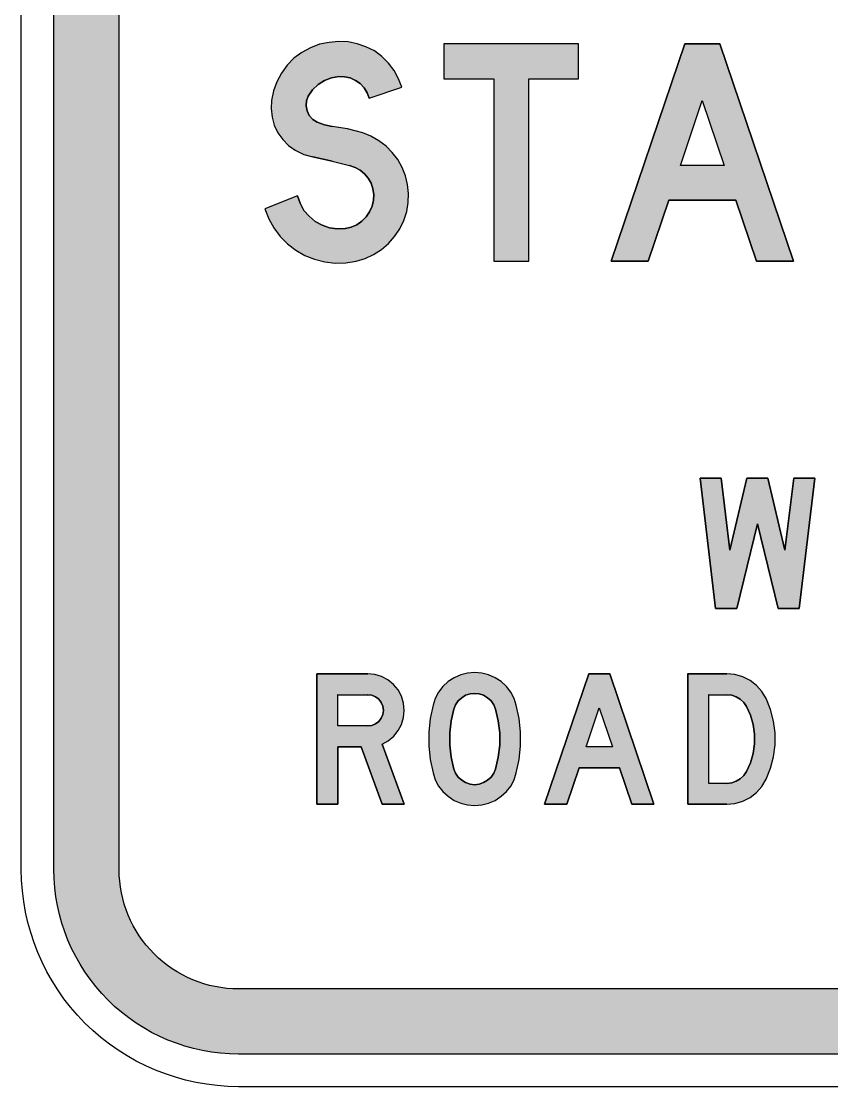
# Model space of a CAD drawing. Extents: x 204.8 to 294.8, y 151.8 to 245.3.
# Drawn here: x 204.85 to 242.14, y 155.27 to 204.31 of the extents above; entities that cross this region are included whole.
import ezdxf

# ---------------------------------------------------------------- set-up
doc = ezdxf.new("R2010")
doc.units = 0
doc.header["$MEASUREMENT"] = 0
doc.linetypes.add('CENTERX2', pattern=[101.6, 63.5, -12.7, 12.7, -12.7])
doc.layers.get('0').update_dxf_attribs({"linetype": 'CONTINUOUS'})
doc.layers.get('DEFPOINTS').update_dxf_attribs({"linetype": 'CONTINUOUS'})
doc.layers.add('L35', color=3, linetype='CONTINUOUS')
doc.layers.add('TBLK25', color=1, linetype='CONTINUOUS')

msp = doc.modelspace()

# ---------------------------------------------------------------- hatches: boundary and pattern name
at = {"layer": 'TBLK25', "linetype": 'CENTERX2'}
h = msp.add_hatch(color=256, dxfattribs=at)
edge = h.paths.add_edge_path(flags=16)
edge.add_line((209.346, 165.268), (209.346, 235.268))
edge.add_arc((214.846, 235.268), 5.5, 90, 180, ccw=False)
edge.add_line((214.846, 240.768), (284.846, 240.768))
edge.add_arc((284.846, 235.268), 5.5, 0, 90, ccw=False)
edge.add_line((290.346, 235.268), (290.346, 165.268))
edge.add_arc((284.846, 165.268), 5.5, -90, 0, ccw=False)
edge.add_line((284.846, 159.768), (214.846, 159.768))
edge.add_arc((214.846, 165.268), 5.5, 180, 270, ccw=False)
edge = h.paths.add_edge_path()
edge.add_line((206.346, 165.268), (206.346, 235.268))
edge.add_arc((214.846, 235.268), 8.5, 90, 180, ccw=False)
edge.add_line((214.846, 243.768), (284.846, 243.768))
edge.add_arc((284.846, 235.268), 8.5, 0, 90, ccw=False)
edge.add_line((293.346, 235.268), (293.346, 165.268))
edge.add_arc((284.846, 165.268), 8.5, -90, 0, ccw=False)
edge.add_line((284.846, 156.768), (214.846, 156.768))
edge.add_arc((214.846, 165.268), 8.5, 180, 270, ccw=False)
for points in [[(221.919, 198.278), (221.629, 198.568), (221.296, 198.814), (220.935, 199.016), (220.557, 199.175), (219.863, 199.359), (219.151, 199.473), (218.8, 199.544), (218.457, 199.675), (218.255, 199.798), (218.097, 199.974), (218, 200.185), (217.956, 200.414), (217.973, 200.651), (218.053, 200.871), (218.246, 201.161), (218.501, 201.407), (218.791, 201.591), (219.116, 201.714), (219.459, 201.776), (219.722, 201.758), (219.977, 201.706), (220.223, 201.591), (220.434, 201.442), (220.619, 201.249), (220.759, 201.02), (220.856, 200.774), (222.35, 201.275), (222.21, 201.67), (221.999, 202.048), (221.744, 202.391), (221.436, 202.69), (221.093, 202.945), (220.707, 203.138), (220.302, 203.279), (219.881, 203.358), (219.459, 203.375), (219.011, 203.34), (218.571, 203.252), (218.149, 203.094), (217.754, 202.874), (217.393, 202.611), (217.077, 202.286), (216.813, 201.925), (216.602, 201.53), (216.444, 201.108), (216.356, 200.669), (216.339, 200.291), (216.383, 199.904), (216.488, 199.535), (216.655, 199.183), (216.875, 198.876), (217.147, 198.594), (217.455, 198.375), (217.842, 198.181), (218.255, 198.076), (219.151, 197.874), (219.951, 197.672), (220.206, 197.584), (220.434, 197.461), (220.645, 197.285), (220.812, 197.083), (220.944, 196.854), (221.023, 196.6), (221.067, 196.336), (221.049, 196.072), (220.988, 195.8), (220.874, 195.536), (220.715, 195.308), (220.522, 195.105), (220.285, 194.947), (220.03, 194.833), (219.758, 194.772), (219.388, 194.754), (219.028, 194.807), (218.685, 194.921), (218.369, 195.097), (218.088, 195.334), (217.85, 195.606), (217.675, 195.932), (217.56, 196.274), (216.058, 195.677), (216.233, 195.22), (216.462, 194.798), (216.752, 194.411), (217.095, 194.068), (217.481, 193.77), (217.894, 193.532), (218.343, 193.357), (218.817, 193.234), (219.292, 193.181), (219.775, 193.198), (220.258, 193.269), (220.663, 193.392), (221.058, 193.576), (221.419, 193.805), (221.744, 194.077), (222.025, 194.402), (222.262, 194.754), (222.447, 195.141), (222.579, 195.554), (222.649, 195.976), (222.667, 196.389), (222.623, 196.802), (222.526, 197.197), (222.376, 197.584), (222.166, 197.944)], [(230.488, 203.27), (224.292, 203.27), (224.292, 201.67), (226.595, 201.67), (226.595, 193.269), (228.194, 193.269), (228.194, 201.67), (230.488, 201.67)]]:
    msp.add_hatch(color=256, dxfattribs=at).paths.add_polyline_path(points)
h = msp.add_hatch(color=256, dxfattribs=at)
h.paths.add_polyline_path([(236.983, 203.27), (235.383, 203.27), (231.991, 193.269), (233.687, 193.269), (234.636, 196.072), (237.73, 196.072), (238.679, 193.269), (240.384, 193.269)])
h.paths.add_polyline_path([(237.185, 197.672), (237.176, 197.672), (235.181, 197.672), (236.183, 200.669)], flags=16)
h.paths.add_polyline_path([(244.69, 203.27), (242.985, 203.27), (242.985, 193.269), (244.585, 193.269), (244.585, 199.974), (247.986, 193.269), (249.682, 193.269), (249.682, 203.27), (248.083, 203.27), (248.083, 196.573)])
h.paths.add_polyline_path([(259.727, 196.995), (259.815, 197.628), (259.841, 198.269), (259.815, 198.911), (259.727, 199.552), (259.587, 200.176), (259.393, 200.783), (259.138, 201.372), (258.936, 201.741), (258.69, 202.075), (258.409, 202.373), (258.084, 202.646), (257.732, 202.866), (257.363, 203.041), (256.968, 203.173), (256.555, 203.244), (256.142, 203.27), (253.145, 203.27), (253.145, 193.269), (256.142, 193.269), (256.555, 193.295), (256.968, 193.374), (257.363, 193.506), (257.732, 193.682), (258.084, 193.901), (258.409, 194.165), (258.69, 194.473), (258.936, 194.807), (259.138, 195.176), (259.393, 195.765), (259.587, 196.371)])
h.paths.add_polyline_path([(254.744, 201.67), (256.142, 201.67), (256.502, 201.635), (256.853, 201.512), (257.161, 201.328), (257.433, 201.073), (257.636, 200.774), (257.882, 200.247), (258.075, 199.702), (258.198, 199.139), (258.26, 198.559), (258.26, 197.979), (258.198, 197.408), (258.075, 196.846), (257.882, 196.292), (257.636, 195.773), (257.433, 195.466), (257.161, 195.22), (256.853, 195.026), (256.502, 194.912), (256.142, 194.868), (254.744, 194.868)], flags=16)
h.paths.add_polyline_path([(264.095, 203.27), (262.496, 203.27), (262.496, 193.269), (264.095, 193.269)])
h.paths.add_polyline_path([(269.157, 199.974), (272.55, 193.269), (274.254, 193.269), (274.254, 203.27), (272.655, 203.27), (272.655, 196.573), (269.254, 203.27), (267.558, 203.27), (267.558, 193.269), (269.157, 193.269)])
h.paths.add_polyline_path([(278.491, 197.566), (278.464, 198.269), (278.491, 198.981), (278.57, 199.675), (278.71, 200.37), (278.816, 200.704), (278.991, 201.003), (279.211, 201.275), (279.466, 201.486), (279.756, 201.644), (280.081, 201.741), (280.406, 201.776), (280.74, 201.741), (281.057, 201.644), (281.347, 201.486), (281.61, 201.275), (281.786, 201.038), (281.909, 200.774), (283.403, 201.372), (283.236, 201.776), (282.999, 202.145), (282.709, 202.47), (282.384, 202.743), (282.023, 202.962), (281.646, 203.138), (281.241, 203.27), (280.828, 203.349), (280.406, 203.375), (279.985, 203.349), (279.571, 203.27), (279.176, 203.138), (278.789, 202.962), (278.438, 202.743), (278.113, 202.47), (277.823, 202.171), (277.577, 201.829), (277.374, 201.468), (277.216, 201.073), (277.111, 200.669), (276.988, 199.878), (276.909, 199.078), (276.882, 198.269), (276.909, 197.47), (276.988, 196.67), (277.111, 195.87), (277.216, 195.466), (277.374, 195.079), (277.577, 194.71), (277.823, 194.376), (278.113, 194.068), (278.438, 193.805), (278.789, 193.585), (279.176, 193.409), (279.571, 193.277), (279.985, 193.198), (280.406, 193.172), (280.828, 193.198), (281.241, 193.277), (281.646, 193.409), (282.023, 193.585), (282.384, 193.805), (282.709, 194.068), (283.052, 194.438), (283.333, 194.851), (283.561, 195.299), (283.72, 195.782), (283.807, 196.274), (283.807, 198.269), (280.406, 198.269), (280.406, 196.67), (282.208, 196.67), (282.155, 196.283), (282.041, 195.914), (281.856, 195.571), (281.61, 195.272), (281.347, 195.062), (281.057, 194.903), (280.74, 194.807), (280.406, 194.772), (280.081, 194.807), (279.756, 194.903), (279.466, 195.062), (279.211, 195.272), (278.991, 195.536), (278.816, 195.844), (278.71, 196.169), (278.57, 196.863)])
h = msp.add_hatch(color=256, dxfattribs=at)
h.paths.add_polyline_path([(239.198, 183.276), (238.24, 183.276), (237.457, 179.972), (237.044, 183.276), (236.086, 183.276), (236.798, 177.274), (237.765, 177.274), (238.723, 181.176), (239.681, 177.274), (240.639, 177.274), (241.359, 183.276), (240.402, 183.276), (239.98, 179.972)])
h.paths.add_polyline_path([(243.882, 183.276), (242.924, 183.276), (242.924, 177.274), (243.882, 177.274)])
h.paths.add_polyline_path([(249.058, 183.276), (245.341, 183.276), (245.341, 182.31), (246.72, 182.31), (246.72, 177.274), (247.678, 177.274), (247.678, 182.31), (249.058, 182.31)])
h.paths.add_polyline_path([(254.481, 183.276), (253.523, 183.276), (253.523, 180.877), (251.422, 180.877), (251.422, 183.276), (250.464, 183.276), (250.464, 177.274), (251.422, 177.274), (251.422, 179.91), (253.523, 179.91), (253.523, 177.274), (254.481, 177.274)])
h.paths.add_polyline_path([(257.513, 183.276), (256.555, 183.276), (256.555, 177.274), (257.513, 177.274)])
h.paths.add_polyline_path([(260.606, 183.276), (259.587, 183.276), (259.587, 177.274), (260.545, 177.274), (260.545, 181.29), (262.583, 177.274), (263.603, 177.274), (263.603, 183.276), (262.645, 183.276), (262.645, 179.251)])
h = msp.add_hatch(color=256, dxfattribs=at)
h.paths.add_polyline_path([(221.735, 171.192), (221.981, 171.403), (222.183, 171.658), (222.341, 171.948), (222.429, 172.264), (222.464, 172.59), (222.429, 172.924), (222.341, 173.24), (222.183, 173.53), (221.972, 173.785), (221.717, 173.996), (221.427, 174.145), (221.111, 174.242), (220.786, 174.277), (220.777, 174.277), (218.448, 174.277), (218.448, 168.274), (219.406, 168.274), (219.406, 170.911), (220.487, 170.911), (221.445, 168.274), (222.464, 168.274), (221.445, 171.034)])
h.paths.add_polyline_path([(219.406, 171.878), (219.406, 173.31), (220.786, 173.31), (220.97, 173.293), (221.146, 173.222), (221.296, 173.108), (221.41, 172.959), (221.48, 172.783), (221.506, 172.59), (221.48, 172.405), (221.41, 172.229), (221.296, 172.08), (221.146, 171.966), (220.97, 171.895), (220.786, 171.878)], flags=16)
h.paths.add_polyline_path([(227.817, 171.588), (227.755, 172.212), (227.623, 172.836), (227.526, 173.143), (227.368, 173.433), (227.166, 173.697), (226.929, 173.917), (226.656, 174.092), (226.349, 174.224), (226.032, 174.303), (225.707, 174.33), (225.382, 174.303), (225.066, 174.224), (224.767, 174.092), (224.486, 173.917), (224.248, 173.697), (224.046, 173.433), (223.897, 173.143), (223.791, 172.836), (223.668, 172.212), (223.598, 171.588), (223.598, 170.955), (223.668, 170.331), (223.791, 169.716), (223.897, 169.399), (224.046, 169.109), (224.248, 168.854), (224.486, 168.635), (224.767, 168.45), (225.066, 168.318), (225.382, 168.239), (225.707, 168.213), (226.032, 168.239), (226.349, 168.318), (226.656, 168.45), (226.929, 168.635), (227.166, 168.854), (227.368, 169.109), (227.526, 169.399), (227.623, 169.716), (227.755, 170.331), (227.817, 170.955)])
h.paths.add_polyline_path([(224.565, 171.553), (224.626, 172.106), (224.749, 172.651), (224.828, 172.853), (224.951, 173.029), (225.11, 173.17), (225.294, 173.284), (225.496, 173.354), (225.707, 173.372), (225.918, 173.354), (226.12, 173.284), (226.305, 173.17), (226.463, 173.029), (226.586, 172.853), (226.665, 172.651), (226.788, 172.106), (226.859, 171.553), (226.859, 170.99), (226.788, 170.436), (226.665, 169.892), (226.586, 169.698), (226.463, 169.522), (226.305, 169.373), (226.12, 169.268), (225.918, 169.197), (225.707, 169.171), (225.496, 169.197), (225.294, 169.268), (225.11, 169.373), (224.951, 169.522), (224.828, 169.698), (224.749, 169.892), (224.626, 170.436), (224.565, 170.99)], flags=16)
h.paths.add_polyline_path([(231.921, 174.277), (230.963, 174.277), (228.924, 168.274), (229.943, 168.274), (230.515, 169.953), (232.369, 169.953), (232.94, 168.274), (233.96, 168.274)])
h.paths.add_polyline_path([(230.84, 170.911), (231.437, 172.713), (232.044, 170.911), (232.035, 170.911)], flags=16)
h.paths.add_polyline_path([(239.531, 171.553), (239.461, 172.097), (239.321, 172.625), (239.118, 173.134), (238.925, 173.46), (238.679, 173.741), (238.38, 173.969), (238.046, 174.136), (237.686, 174.242), (237.317, 174.277), (235.515, 174.277), (235.515, 168.274), (237.317, 168.274), (237.686, 168.31), (238.046, 168.415), (238.38, 168.582), (238.679, 168.811), (238.925, 169.092), (239.118, 169.417), (239.321, 169.927), (239.461, 170.454), (239.531, 170.999)])
h.paths.add_polyline_path([(236.482, 173.31), (237.317, 173.31), (237.536, 173.293), (237.747, 173.222), (237.932, 173.108), (238.09, 172.959), (238.213, 172.774), (238.398, 172.37), (238.521, 171.939), (238.582, 171.5), (238.582, 171.052), (238.521, 170.612), (238.398, 170.182), (238.213, 169.777), (238.09, 169.593), (237.932, 169.443), (237.747, 169.329), (237.536, 169.259), (237.317, 169.232), (236.482, 169.232)], flags=16)

# ---------------------------------------------------------------- linework, layer by layer
at = {"color": 3}
for p, q in [((218.149, 203.094), (217.754, 202.874)), ((218.571, 203.252), (218.149, 203.094)), ((219.011, 203.34), (218.571, 203.252)), ((219.459, 203.375), (219.011, 203.34)), ((219.459, 203.375), (219.45, 203.375)), ((219.881, 203.358), (219.459, 203.375)), ((220.302, 203.279), (219.881, 203.358)), ((220.707, 203.138), (220.302, 203.279)), ((221.093, 202.945), (220.707, 203.138)), ((224.292, 203.27), (224.284, 203.27)), ((224.292, 203.27), (224.292, 201.67)), ((230.488, 203.27), (224.292, 203.27)), ((230.488, 201.67), (230.488, 203.27)), ((231.991, 193.269), (235.383, 203.27)), ((235.383, 203.27), (236.983, 203.27)), ((236.983, 203.27), (240.384, 193.269)), ((217.393, 202.611), (217.077, 202.286)), ((217.754, 202.874), (217.393, 202.611)), ((221.436, 202.69), (221.093, 202.945)), ((221.744, 202.391), (221.436, 202.69)), ((217.077, 202.286), (216.813, 201.925)), ((221.999, 202.048), (221.744, 202.391)), ((216.813, 201.925), (216.602, 201.53)), ((218.791, 201.591), (218.501, 201.407)), ((219.116, 201.714), (218.791, 201.591)), ((219.459, 201.776), (219.116, 201.714)), ((219.459, 201.776), (219.45, 201.776)), ((219.722, 201.758), (219.459, 201.776)), ((219.977, 201.706), (219.722, 201.758)), ((220.223, 201.591), (219.977, 201.706)), ((220.434, 201.442), (220.223, 201.591)), ((222.21, 201.67), (221.999, 202.048)), ((222.35, 201.275), (222.21, 201.67)), ((224.292, 201.67), (226.595, 201.67)), ((226.595, 201.67), (226.595, 193.269)), ((228.194, 193.269), (228.194, 201.67)), ((228.194, 201.67), (230.488, 201.67)), ((216.444, 201.108), (216.356, 200.669)), ((216.602, 201.53), (216.444, 201.108)), ((218.246, 201.161), (218.053, 200.871)), ((218.501, 201.407), (218.246, 201.161)), ((220.619, 201.249), (220.434, 201.442)), ((220.759, 201.02), (220.619, 201.249)), ((220.856, 200.774), (222.35, 201.275)), ((216.356, 200.669), (216.339, 200.291)), ((217.973, 200.651), (217.956, 200.414)), ((218.053, 200.871), (217.973, 200.651)), ((218.053, 200.871), (218.044, 200.871)), ((220.856, 200.774), (220.759, 201.02)), ((235.181, 197.672), (236.183, 200.669)), ((236.183, 200.669), (237.185, 197.672)), ((216.339, 200.291), (216.383, 199.904)), ((217.956, 200.414), (218, 200.185)), ((218, 200.185), (218.097, 199.974)), ((216.383, 199.904), (216.488, 199.535)), ((218.097, 199.974), (218.255, 199.798)), ((218.255, 199.798), (218.457, 199.675)), ((218.457, 199.675), (218.448, 199.675)), ((218.457, 199.675), (218.8, 199.544)), ((216.488, 199.535), (216.655, 199.183)), ((216.655, 199.183), (216.875, 198.876)), ((218.8, 199.544), (219.151, 199.473)), ((219.151, 199.473), (219.142, 199.473)), ((219.151, 199.473), (219.142, 199.473)), ((219.863, 199.359), (219.151, 199.473)), ((220.557, 199.175), (219.863, 199.359)), ((220.935, 199.016), (220.557, 199.175)), ((216.875, 198.876), (217.147, 198.594)), ((221.296, 198.814), (220.935, 199.016)), ((221.629, 198.568), (221.296, 198.814)), ((217.147, 198.594), (217.455, 198.375)), ((217.455, 198.375), (217.842, 198.181)), ((217.842, 198.181), (218.255, 198.076)), ((221.919, 198.278), (221.629, 198.568)), ((222.166, 197.944), (221.919, 198.278)), ((218.255, 198.076), (218.246, 198.076)), ((218.255, 198.076), (218.246, 198.076)), ((219.151, 197.874), (218.255, 198.076)), ((219.151, 197.874), (219.951, 197.672)), ((219.951, 197.672), (219.942, 197.672)), ((219.951, 197.672), (219.942, 197.672)), ((220.206, 197.584), (219.951, 197.672)), ((222.376, 197.584), (222.166, 197.944)), ((237.185, 197.672), (235.181, 197.672)), ((237.185, 197.672), (237.176, 197.672)), ((220.434, 197.461), (220.206, 197.584)), ((220.645, 197.285), (220.434, 197.461)), ((220.812, 197.083), (220.645, 197.285)), ((222.526, 197.197), (222.376, 197.584)), ((222.623, 196.802), (222.526, 197.197)), ((220.944, 196.854), (220.812, 197.083)), ((221.023, 196.6), (220.944, 196.854)), ((222.667, 196.389), (222.623, 196.802)), ((217.56, 196.274), (216.058, 195.677)), ((217.56, 196.274), (217.675, 195.932)), ((221.067, 196.336), (221.023, 196.6)), ((221.049, 196.072), (221.067, 196.336)), ((222.649, 195.976), (222.667, 196.389)), ((217.675, 195.932), (217.85, 195.606)), ((220.874, 195.536), (220.988, 195.8)), ((220.988, 195.8), (221.049, 196.072)), ((221.049, 196.072), (221.041, 196.072)), ((222.579, 195.554), (222.649, 195.976)), ((234.636, 196.072), (233.687, 193.269)), ((237.73, 196.072), (234.636, 196.072)), ((238.679, 193.269), (237.73, 196.072)), ((216.058, 195.677), (216.233, 195.22)), ((216.233, 195.22), (216.462, 194.798)), ((217.85, 195.606), (218.088, 195.334)), ((218.088, 195.334), (218.369, 195.097)), ((220.522, 195.105), (220.715, 195.308)), ((220.715, 195.308), (220.874, 195.536)), ((222.447, 195.141), (222.579, 195.554)), ((216.462, 194.798), (216.752, 194.411)), ((218.369, 195.097), (218.685, 194.921)), ((218.685, 194.921), (219.028, 194.807)), ((219.028, 194.807), (219.388, 194.754)), ((219.388, 194.754), (219.758, 194.772)), ((219.758, 194.772), (219.749, 194.772)), ((219.758, 194.772), (220.03, 194.833)), ((220.03, 194.833), (220.285, 194.947)), ((220.285, 194.947), (220.522, 195.105)), ((222.025, 194.402), (222.262, 194.754)), ((222.262, 194.754), (222.447, 195.141)), ((216.752, 194.411), (217.095, 194.068)), ((221.744, 194.077), (222.025, 194.402)), ((217.095, 194.068), (217.481, 193.77)), ((217.481, 193.77), (217.894, 193.532)), ((221.058, 193.576), (221.419, 193.805)), ((221.419, 193.805), (221.744, 194.077)), ((217.894, 193.532), (218.343, 193.357)), ((218.343, 193.357), (218.817, 193.234)), ((218.817, 193.234), (219.292, 193.181)), ((219.775, 193.198), (220.258, 193.269)), ((220.258, 193.269), (220.663, 193.392)), ((220.663, 193.392), (221.058, 193.576)), ((226.595, 193.269), (228.194, 193.269)), ((231.991, 193.269), (231.982, 193.269)), ((233.687, 193.269), (231.991, 193.269)), ((240.384, 193.269), (238.679, 193.269)), ((219.292, 193.181), (219.775, 193.198)), ((236.086, 183.276), (236.078, 183.276)), ((236.086, 183.276), (237.044, 183.276)), ((236.798, 177.274), (236.086, 183.276)), ((237.044, 183.276), (237.457, 179.972)), ((237.457, 179.972), (238.24, 183.276)), ((238.24, 183.276), (239.198, 183.276)), ((239.198, 183.276), (239.98, 179.972)), ((239.98, 179.972), (240.402, 183.276)), ((240.402, 183.276), (241.359, 183.276)), ((241.359, 183.276), (240.639, 177.274)), ((238.723, 181.176), (237.765, 177.274)), ((239.681, 177.274), (238.723, 181.176)), ((237.765, 177.274), (236.798, 177.274)), ((240.639, 177.274), (239.681, 177.274)), ((218.448, 174.277), (218.439, 174.277)), ((218.448, 174.277), (220.786, 174.277)), ((218.448, 168.274), (218.448, 174.277)), ((220.786, 174.277), (220.777, 174.277)), ((220.786, 174.277), (220.777, 174.277)), ((221.111, 174.242), (220.786, 174.277)), ((221.427, 174.145), (221.111, 174.242)), ((221.717, 173.996), (221.427, 174.145)), ((225.066, 174.224), (224.767, 174.092)), ((225.382, 174.303), (225.066, 174.224)), ((225.707, 174.33), (225.382, 174.303)), ((225.707, 174.33), (225.699, 174.33)), ((226.032, 174.303), (225.707, 174.33)), ((226.349, 174.224), (226.032, 174.303)), ((226.656, 174.092), (226.349, 174.224)), ((228.924, 168.274), (230.963, 174.277)), ((230.963, 174.277), (231.921, 174.277)), ((231.921, 174.277), (233.96, 168.274)), ((235.515, 174.277), (235.506, 174.277)), ((235.515, 174.277), (237.317, 174.277)), ((235.515, 168.274), (235.515, 174.277)), ((237.317, 174.277), (237.308, 174.277)), ((237.317, 174.277), (237.308, 174.277)), ((237.686, 174.242), (237.317, 174.277)), ((238.046, 174.136), (237.686, 174.242)), ((238.38, 173.969), (238.046, 174.136)), ((221.972, 173.785), (221.717, 173.996)), ((222.183, 173.53), (221.972, 173.785)), ((224.248, 173.697), (224.046, 173.433)), ((224.486, 173.917), (224.248, 173.697)), ((224.767, 174.092), (224.486, 173.917)), ((226.929, 173.917), (226.656, 174.092)), ((227.166, 173.697), (226.929, 173.917)), ((227.368, 173.433), (227.166, 173.697)), ((238.679, 173.741), (238.38, 173.969)), ((238.925, 173.46), (238.679, 173.741)), ((219.406, 173.31), (219.397, 173.31)), ((219.406, 173.31), (220.786, 173.31)), ((219.406, 171.878), (219.406, 173.31)), ((220.786, 173.31), (220.777, 173.31)), ((220.786, 173.31), (220.777, 173.31)), ((220.97, 173.293), (220.786, 173.31)), ((221.146, 173.222), (220.97, 173.293)), ((221.296, 173.108), (221.146, 173.222)), ((222.341, 173.24), (222.183, 173.53)), ((222.429, 172.924), (222.341, 173.24)), ((223.897, 173.143), (223.791, 172.836)), ((224.046, 173.433), (223.897, 173.143)), ((225.11, 173.17), (224.951, 173.029)), ((225.294, 173.284), (225.11, 173.17)), ((225.496, 173.354), (225.294, 173.284)), ((225.707, 173.372), (225.496, 173.354)), ((225.707, 173.372), (225.699, 173.372)), ((225.918, 173.354), (225.707, 173.372)), ((226.12, 173.284), (225.918, 173.354)), ((226.305, 173.17), (226.12, 173.284)), ((226.463, 173.029), (226.305, 173.17)), ((227.526, 173.143), (227.368, 173.433)), ((227.623, 172.836), (227.526, 173.143)), ((236.482, 173.31), (236.473, 173.31)), ((236.482, 173.31), (237.317, 173.31)), ((236.482, 169.232), (236.482, 173.31)), ((237.317, 173.31), (237.308, 173.31)), ((237.317, 173.31), (237.308, 173.31)), ((237.536, 173.293), (237.317, 173.31)), ((237.747, 173.222), (237.536, 173.293)), ((237.932, 173.108), (237.747, 173.222)), ((239.118, 173.134), (238.925, 173.46)), ((239.118, 173.134), (239.11, 173.134)), ((239.321, 172.625), (239.118, 173.134)), ((221.41, 172.959), (221.296, 173.108)), ((221.48, 172.783), (221.41, 172.959)), ((221.506, 172.59), (221.48, 172.783)), ((222.464, 172.59), (222.429, 172.924)), ((223.791, 172.836), (223.668, 172.212)), ((223.791, 172.836), (223.783, 172.836)), ((224.749, 172.651), (224.626, 172.106)), ((224.749, 172.651), (224.741, 172.651)), ((224.828, 172.853), (224.749, 172.651)), ((224.951, 173.029), (224.828, 172.853)), ((226.586, 172.853), (226.463, 173.029)), ((226.665, 172.651), (226.586, 172.853)), ((226.665, 172.651), (226.656, 172.651)), ((226.788, 172.106), (226.665, 172.651)), ((227.623, 172.836), (227.614, 172.836)), ((227.755, 172.212), (227.623, 172.836)), ((230.84, 170.911), (231.437, 172.713)), ((231.437, 172.713), (232.044, 170.911)), ((238.09, 172.959), (237.932, 173.108)), ((238.213, 172.774), (238.09, 172.959)), ((238.213, 172.774), (238.204, 172.774)), ((238.398, 172.37), (238.213, 172.774)), ((221.296, 172.08), (221.41, 172.229)), ((221.41, 172.229), (221.48, 172.405)), ((221.48, 172.405), (221.506, 172.59)), ((221.506, 172.59), (221.498, 172.59)), ((222.341, 171.948), (222.429, 172.264)), ((222.429, 172.264), (222.464, 172.59)), ((222.464, 172.59), (222.456, 172.59)), ((223.668, 172.212), (223.598, 171.588)), ((227.817, 171.588), (227.755, 172.212)), ((238.521, 171.939), (238.398, 172.37)), ((239.461, 172.097), (239.321, 172.625)), ((220.786, 171.878), (219.406, 171.878)), ((220.786, 171.878), (220.97, 171.895)), ((220.97, 171.895), (221.146, 171.966)), ((221.146, 171.966), (221.296, 172.08)), ((221.981, 171.403), (222.183, 171.658)), ((222.183, 171.658), (222.341, 171.948)), ((224.626, 172.106), (224.565, 171.553)), ((226.859, 171.553), (226.788, 172.106)), ((238.582, 171.5), (238.521, 171.939)), ((239.531, 171.553), (239.461, 172.097)), ((221.445, 171.034), (221.735, 171.192)), ((221.735, 171.192), (221.981, 171.403)), ((223.598, 171.588), (223.598, 170.955)), ((224.565, 171.553), (224.565, 170.99)), ((226.859, 170.99), (226.859, 171.553)), ((227.817, 170.955), (227.817, 171.588)), ((238.582, 171.052), (238.582, 171.5)), ((239.531, 170.999), (239.531, 171.553)), ((220.487, 170.911), (219.406, 170.911)), ((219.406, 170.911), (219.406, 168.274)), ((221.445, 168.274), (220.487, 170.911)), ((221.445, 171.034), (222.464, 168.274)), ((223.598, 170.955), (223.668, 170.331)), ((224.565, 170.99), (224.626, 170.436)), ((226.788, 170.436), (226.859, 170.99)), ((227.755, 170.331), (227.817, 170.955)), ((232.044, 170.911), (230.84, 170.911)), ((232.044, 170.911), (232.035, 170.911)), ((238.521, 170.612), (238.582, 171.052)), ((239.461, 170.454), (239.531, 170.999)), ((223.668, 170.331), (223.791, 169.716)), ((224.626, 170.436), (224.749, 169.892)), ((226.665, 169.892), (226.788, 170.436)), ((227.623, 169.716), (227.755, 170.331)), ((238.213, 169.777), (238.398, 170.182)), ((238.398, 170.182), (238.521, 170.612)), ((239.321, 169.927), (239.461, 170.454)), ((223.791, 169.716), (223.783, 169.716)), ((223.791, 169.716), (223.897, 169.399)), ((224.749, 169.892), (224.741, 169.892)), ((224.749, 169.892), (224.828, 169.698)), ((224.828, 169.698), (224.951, 169.522)), ((226.463, 169.522), (226.586, 169.698)), ((226.586, 169.698), (226.665, 169.892)), ((226.665, 169.892), (226.656, 169.892)), ((227.526, 169.399), (227.623, 169.716)), ((227.623, 169.716), (227.614, 169.716)), ((230.515, 169.953), (229.943, 168.274)), ((232.369, 169.953), (230.515, 169.953)), ((232.94, 168.274), (232.369, 169.953)), ((238.09, 169.593), (238.213, 169.777)), ((238.213, 169.777), (238.204, 169.777)), ((239.118, 169.417), (239.321, 169.927)), ((223.897, 169.399), (224.046, 169.109)), ((224.951, 169.522), (225.11, 169.373)), ((225.11, 169.373), (225.294, 169.268)), ((225.294, 169.268), (225.496, 169.197)), ((225.496, 169.197), (225.707, 169.171)), ((225.707, 169.171), (225.918, 169.197)), ((225.918, 169.197), (226.12, 169.268)), ((226.12, 169.268), (226.305, 169.373)), ((226.305, 169.373), (226.463, 169.522)), ((227.368, 169.109), (227.526, 169.399)), ((237.317, 169.232), (236.482, 169.232)), ((237.317, 169.232), (237.536, 169.259)), ((237.536, 169.259), (237.747, 169.329)), ((237.747, 169.329), (237.932, 169.443)), ((237.932, 169.443), (238.09, 169.593)), ((238.925, 169.092), (239.118, 169.417)), ((239.118, 169.417), (239.11, 169.417)), ((224.046, 169.109), (224.248, 168.854)), ((224.248, 168.854), (224.486, 168.635)), ((225.707, 169.171), (225.699, 169.171)), ((226.929, 168.635), (227.166, 168.854)), ((227.166, 168.854), (227.368, 169.109)), ((238.38, 168.582), (238.679, 168.811)), ((238.679, 168.811), (238.925, 169.092)), ((219.406, 168.274), (218.448, 168.274)), ((222.464, 168.274), (221.445, 168.274)), ((224.486, 168.635), (224.767, 168.45)), ((224.767, 168.45), (225.066, 168.318)), ((225.066, 168.318), (225.382, 168.239)), ((225.382, 168.239), (225.707, 168.213)), ((225.707, 168.213), (226.032, 168.239)), ((226.032, 168.239), (226.349, 168.318)), ((226.349, 168.318), (226.656, 168.45)), ((226.656, 168.45), (226.929, 168.635)), ((228.924, 168.274), (228.915, 168.274)), ((229.943, 168.274), (228.924, 168.274)), ((233.96, 168.274), (232.94, 168.274)), ((237.317, 168.274), (235.515, 168.274)), ((237.317, 168.274), (237.686, 168.31)), ((237.686, 168.31), (238.046, 168.415)), ((238.046, 168.415), (238.38, 168.582)), ((225.707, 168.213), (225.699, 168.213))]:
    msp.add_line(p, q, dxfattribs=at)
at = {"layer": 'DEFPOINTS', "color": 0, "linetype": 'BYBLOCK'}
msp.add_point((204.846, 155.268), dxfattribs=at)
at = {"layer": 'L35'}
for points in [[(204.846, 165.268), (204.846, 235.268, -0.414214), (214.846, 245.268), (284.846, 245.268, -0.414214), (294.846, 235.268), (294.846, 165.268, -0.414214), (284.846, 155.268), (214.846, 155.268, -0.414214)], [(206.346, 165.268), (206.346, 235.268, -0.414214), (214.846, 243.768), (284.846, 243.768, -0.414214), (293.346, 235.268), (293.346, 165.268, -0.414214), (284.846, 156.768), (214.846, 156.768, -0.414214)], [(209.346, 165.268), (209.346, 235.268, -0.414214), (214.846, 240.768), (284.846, 240.768, -0.414214), (290.346, 235.268), (290.346, 165.268, -0.414214), (284.846, 159.768), (214.846, 159.768, -0.414214)]]:
    msp.add_lwpolyline(points, format="xyb", close=True, dxfattribs=at)
at = {"layer": 'TBLK25', "linetype": 'CENTERX2'}
for points in [[(221.919, 198.278), (221.629, 198.568), (221.296, 198.814), (220.935, 199.016), (220.557, 199.175), (219.863, 199.359), (219.151, 199.473), (218.8, 199.544), (218.457, 199.675), (218.255, 199.798), (218.097, 199.974), (218, 200.185), (217.956, 200.414), (217.973, 200.651), (218.053, 200.871), (218.246, 201.161), (218.501, 201.407), (218.791, 201.591), (219.116, 201.714), (219.459, 201.776), (219.722, 201.758), (219.977, 201.706), (220.223, 201.591), (220.434, 201.442), (220.619, 201.249), (220.759, 201.02), (220.856, 200.774), (222.35, 201.275), (222.21, 201.67), (221.999, 202.048), (221.744, 202.391), (221.436, 202.69), (221.093, 202.945), (220.707, 203.138), (220.302, 203.279), (219.881, 203.358), (219.459, 203.375), (219.011, 203.34), (218.571, 203.252), (218.149, 203.094), (217.754, 202.874), (217.393, 202.611), (217.077, 202.286), (216.813, 201.925), (216.602, 201.53), (216.444, 201.108), (216.356, 200.669), (216.339, 200.291), (216.383, 199.904), (216.488, 199.535), (216.655, 199.183), (216.875, 198.876), (217.147, 198.594), (217.455, 198.375), (217.842, 198.181), (218.255, 198.076), (219.151, 197.874), (219.951, 197.672), (220.206, 197.584), (220.434, 197.461), (220.645, 197.285), (220.812, 197.083), (220.944, 196.854), (221.023, 196.6), (221.067, 196.336), (221.049, 196.072), (220.988, 195.8), (220.874, 195.536), (220.715, 195.308), (220.522, 195.105), (220.285, 194.947), (220.03, 194.833), (219.758, 194.772), (219.388, 194.754), (219.028, 194.807), (218.685, 194.921), (218.369, 195.097), (218.088, 195.334), (217.85, 195.606), (217.675, 195.932), (217.56, 196.274), (216.058, 195.677), (216.233, 195.22), (216.462, 194.798), (216.752, 194.411), (217.095, 194.068), (217.481, 193.77), (217.894, 193.532), (218.343, 193.357), (218.817, 193.234), (219.292, 193.181), (219.775, 193.198), (220.258, 193.269), (220.663, 193.392), (221.058, 193.576), (221.419, 193.805), (221.744, 194.077), (222.025, 194.402), (222.262, 194.754), (222.447, 195.141), (222.579, 195.554), (222.649, 195.976), (222.667, 196.389), (222.623, 196.802), (222.526, 197.197), (222.376, 197.584), (222.166, 197.944)], [(230.488, 203.27), (224.292, 203.27), (224.292, 201.67), (226.595, 201.67), (226.595, 193.269), (228.194, 193.269), (228.194, 201.67), (230.488, 201.67)], [(236.983, 203.27), (235.383, 203.27), (231.991, 193.269), (233.687, 193.269), (234.636, 196.072), (237.73, 196.072), (238.679, 193.269), (240.384, 193.269)], [(237.185, 197.672), (237.176, 197.672), (235.181, 197.672), (236.183, 200.669)], [(239.198, 183.276), (238.24, 183.276), (237.457, 179.972), (237.044, 183.276), (236.086, 183.276), (236.798, 177.274), (237.765, 177.274), (238.723, 181.176), (239.681, 177.274), (240.639, 177.274), (241.359, 183.276), (240.402, 183.276), (239.98, 179.972)], [(221.735, 171.192), (221.981, 171.403), (222.183, 171.658), (222.341, 171.948), (222.429, 172.264), (222.464, 172.59), (222.429, 172.924), (222.341, 173.24), (222.183, 173.53), (221.972, 173.785), (221.717, 173.996), (221.427, 174.145), (221.111, 174.242), (220.786, 174.277), (220.777, 174.277), (218.448, 174.277), (218.448, 168.274), (219.406, 168.274), (219.406, 170.911), (220.487, 170.911), (221.445, 168.274), (222.464, 168.274), (221.445, 171.034)], [(227.817, 171.588), (227.755, 172.212), (227.623, 172.836), (227.526, 173.143), (227.368, 173.433), (227.166, 173.697), (226.929, 173.917), (226.656, 174.092), (226.349, 174.224), (226.032, 174.303), (225.707, 174.33), (225.382, 174.303), (225.066, 174.224), (224.767, 174.092), (224.486, 173.917), (224.248, 173.697), (224.046, 173.433), (223.897, 173.143), (223.791, 172.836), (223.668, 172.212), (223.598, 171.588), (223.598, 170.955), (223.668, 170.331), (223.791, 169.716), (223.897, 169.399), (224.046, 169.109), (224.248, 168.854), (224.486, 168.635), (224.767, 168.45), (225.066, 168.318), (225.382, 168.239), (225.707, 168.213), (226.032, 168.239), (226.349, 168.318), (226.656, 168.45), (226.929, 168.635), (227.166, 168.854), (227.368, 169.109), (227.526, 169.399), (227.623, 169.716), (227.755, 170.331), (227.817, 170.955)], [(231.921, 174.277), (230.963, 174.277), (228.924, 168.274), (229.943, 168.274), (230.515, 169.953), (232.369, 169.953), (232.94, 168.274), (233.96, 168.274)], [(239.531, 171.553), (239.461, 172.097), (239.321, 172.625), (239.118, 173.134), (238.925, 173.46), (238.679, 173.741), (238.38, 173.969), (238.046, 174.136), (237.686, 174.242), (237.317, 174.277), (235.515, 174.277), (235.515, 168.274), (237.317, 168.274), (237.686, 168.31), (238.046, 168.415), (238.38, 168.582), (238.679, 168.811), (238.925, 169.092), (239.118, 169.417), (239.321, 169.927), (239.461, 170.454), (239.531, 170.999)], [(219.406, 171.878), (219.406, 173.31), (220.786, 173.31), (220.97, 173.293), (221.146, 173.222), (221.296, 173.108), (221.41, 172.959), (221.48, 172.783), (221.506, 172.59), (221.48, 172.405), (221.41, 172.229), (221.296, 172.08), (221.146, 171.966), (220.97, 171.895), (220.786, 171.878)], [(224.565, 171.553), (224.626, 172.106), (224.749, 172.651), (224.828, 172.853), (224.951, 173.029), (225.11, 173.17), (225.294, 173.284), (225.496, 173.354), (225.707, 173.372), (225.918, 173.354), (226.12, 173.284), (226.305, 173.17), (226.463, 173.029), (226.586, 172.853), (226.665, 172.651), (226.788, 172.106), (226.859, 171.553), (226.859, 170.99), (226.788, 170.436), (226.665, 169.892), (226.586, 169.698), (226.463, 169.522), (226.305, 169.373), (226.12, 169.268), (225.918, 169.197), (225.707, 169.171), (225.496, 169.197), (225.294, 169.268), (225.11, 169.373), (224.951, 169.522), (224.828, 169.698), (224.749, 169.892), (224.626, 170.436), (224.565, 170.99)], [(236.482, 173.31), (237.317, 173.31), (237.536, 173.293), (237.747, 173.222), (237.932, 173.108), (238.09, 172.959), (238.213, 172.774), (238.398, 172.37), (238.521, 171.939), (238.582, 171.5), (238.582, 171.052), (238.521, 170.612), (238.398, 170.182), (238.213, 169.777), (238.09, 169.593), (237.932, 169.443), (237.747, 169.329), (237.536, 169.259), (237.317, 169.232), (236.482, 169.232)], [(230.84, 170.911), (231.437, 172.713), (232.044, 170.911), (232.035, 170.911)]]:
    msp.add_lwpolyline(points, close=True, dxfattribs=at)

doc.saveas('drawing.dxf')
